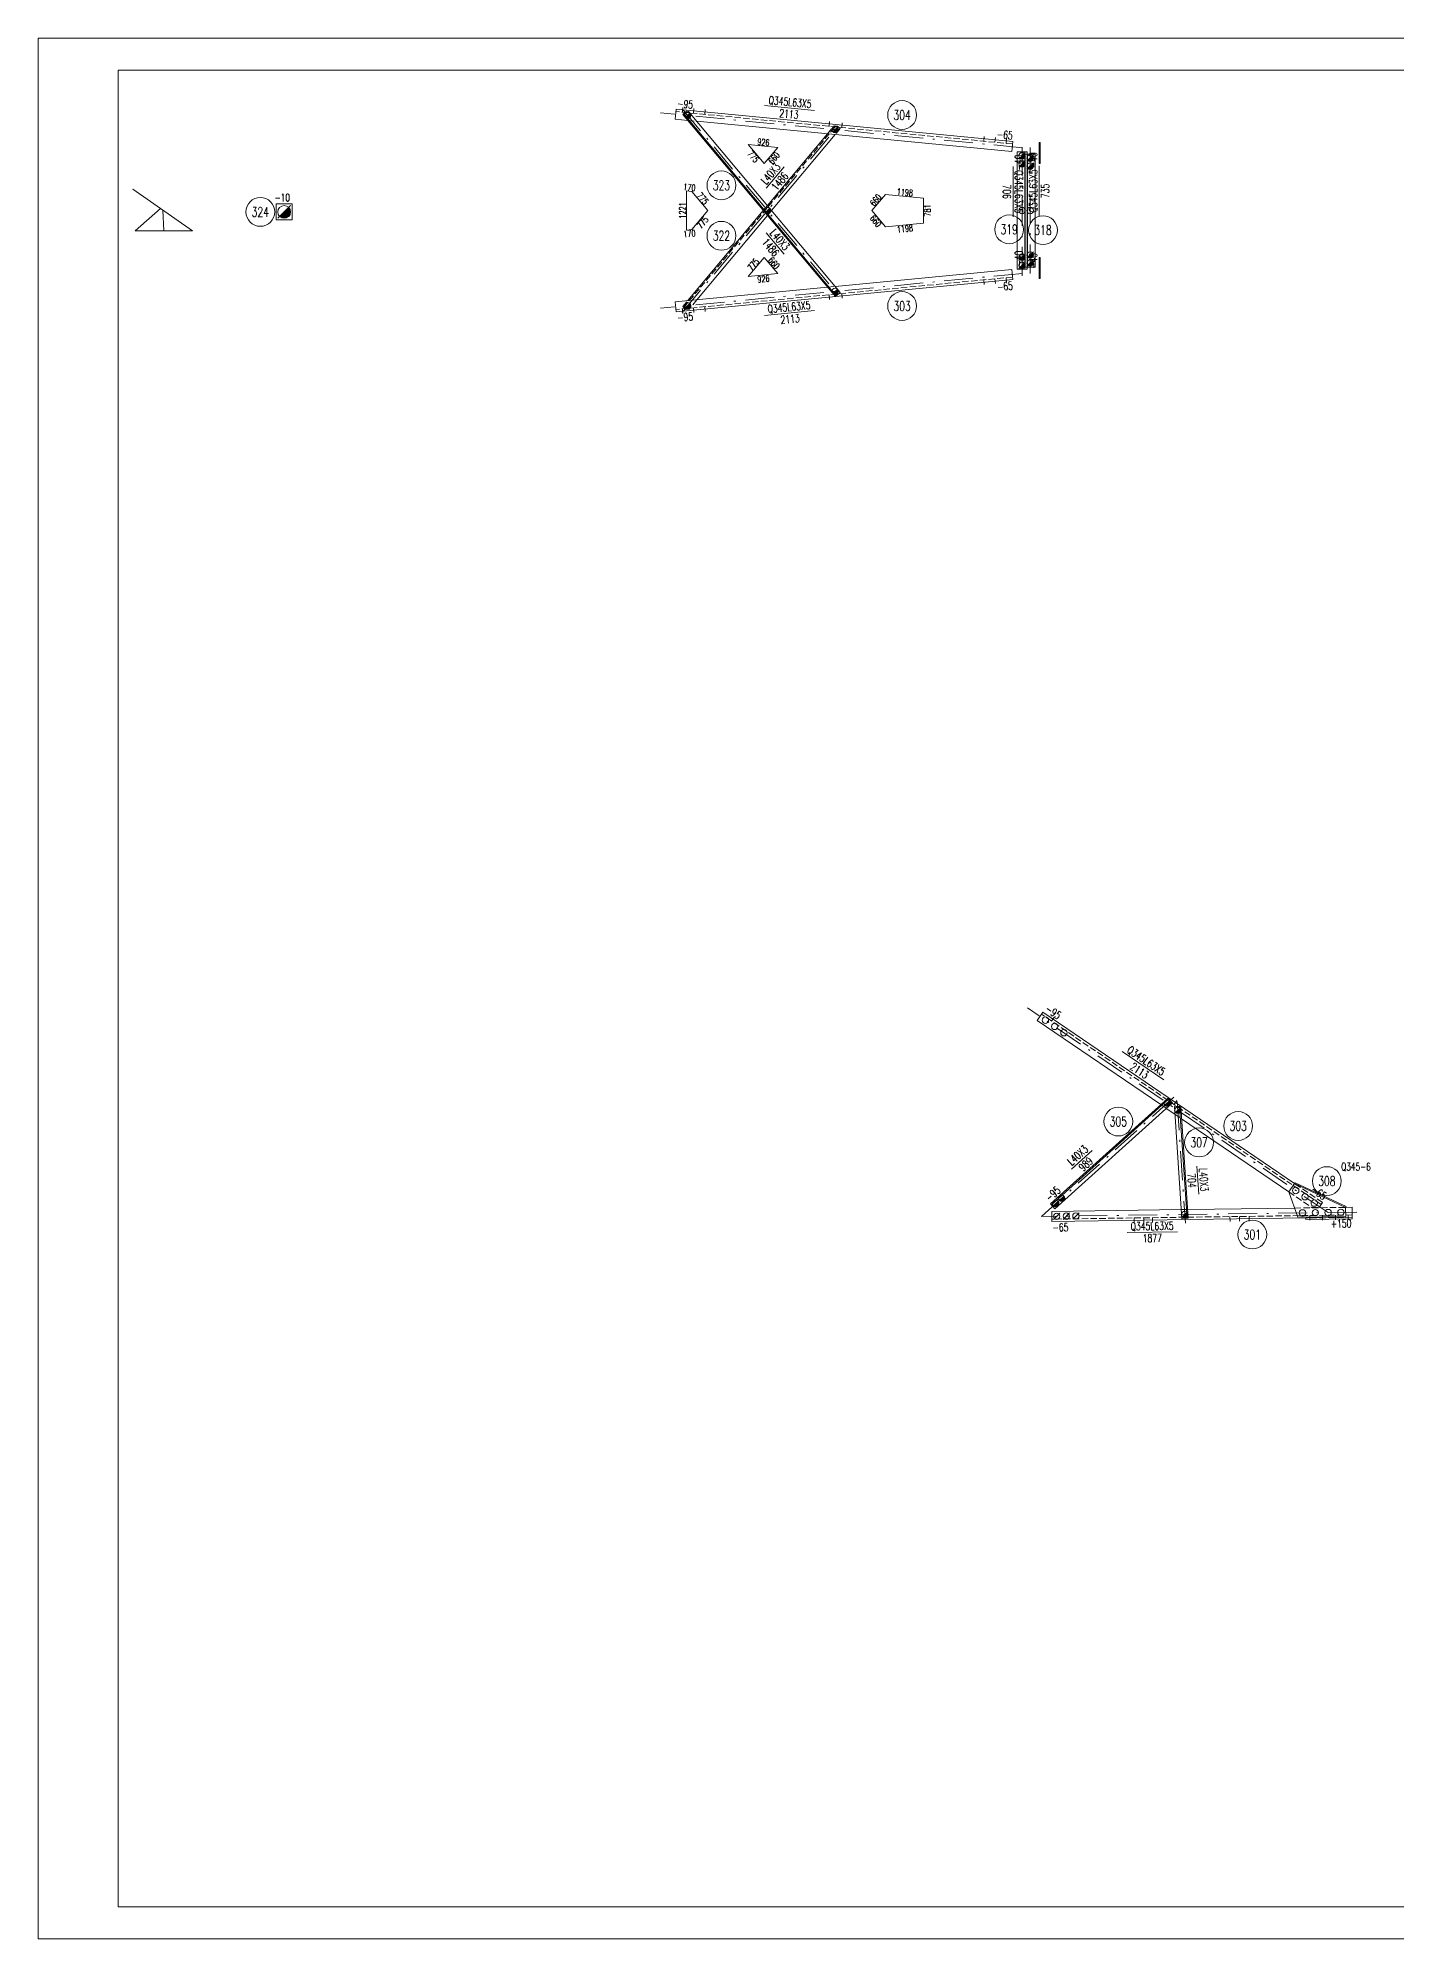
# Model space of a CAD drawing. Extents: x 0 to 841, y 0 to 5426.
# Drawn here: x 0 to 425, y 3020 to 3614 of the extents above; entities that cross this region are included whole.
import ezdxf
from ezdxf.enums import TextEntityAlignment as Align

# ---------------------------------------------------------------- set-up
doc = ezdxf.new("R2010")
doc.units = 0
doc.header["$MEASUREMENT"] = 0
doc.linetypes.add('Dash', pattern=[2.75, 2, -0.75])
doc.linetypes.add('DashDot', pattern=[15.6, 9, -3, 0.6, -3])
doc.layers.get('0').update_dxf_attribs({"linetype": 'CONTINUOUS', "lineweight": 25})
doc.styles.get("Standard").update_dxf_attribs({"font": 'simplex.shx', "width": 0.7, "height": 3, "bigfont": 'gbhzfs.shx'})

# ---------------------------------------------------------------- blocks, each defined once
blk = doc.blocks.new('M16X40S')
at = {"color": 3, "linetype": 'Continuous', "lineweight": 13}
blk.add_line((-0.707, -0.707), (0.707, 0.707), dxfattribs=at)
blk.add_circle((0, 0), 1, dxfattribs=at)
for radius in [0.9, 0.8, 0.7, 0.6, 0.5, 0.4, 0.3, 0.2, 0.1]:
    blk.add_arc((0, 0), radius, 225, 45, dxfattribs=at)
blk = doc.blocks.new('M20X55S')
at = {"color": 3, "linetype": 'Continuous', "lineweight": 13}
blk.add_line((-1, -1), (1, 1), dxfattribs=at)
blk.add_circle((0, 0), 1, dxfattribs=at)
blk = doc.blocks.new('M20X45S')
at = {"color": 3, "linetype": 'Continuous', "lineweight": 13}
blk.add_circle((0, 0), 1, dxfattribs=at)
blk = doc.blocks.new('M16X50S')
at = {"color": 3, "linetype": 'Continuous', "lineweight": 13}
blk.add_line((-1, -1), (1, 1), dxfattribs=at)
blk.add_circle((0, 0), 1, dxfattribs=at)
for radius in [0.9, 0.8, 0.7, 0.6, 0.5, 0.4, 0.3, 0.2, 0.1]:
    blk.add_arc((0, 0), radius, 225, 45, dxfattribs=at)
blk = doc.blocks.new('DefaultBolt')
at = {"color": 3, "linetype": 'Continuous', "lineweight": 13}
for p, q in [((-0.1, -0.1), (0.1, 0.1)), ((0.1, -0.1), (-0.1, 0.1))]:
    blk.add_line(p, q, dxfattribs=at)
blk.add_circle((0, 0), 1, dxfattribs=at)

msp = doc.modelspace()

# ---------------------------------------------------------------- linework, layer by layer
at = {"color": 7, "linetype": 'Continuous', "lineweight": 18}
for p, q in [((0, 3614), (841, 3614)), ((0, 3020), (0, 3614)), ((25, 3604), (831, 3604)), ((25, 3030), (25, 3604)), ((25, 3030), (831, 3030)), ((0, 3020), (841, 3020))]:
    msp.add_line(p, q, dxfattribs=at)
at = {"color": 2, "linetype": 'DashDot', "lineweight": 0}
for p, q in [((307.6, 3579.73), (194.51, 3590.62)), ((201.21, 3591.91), (250.83, 3532.71)), ((201.21, 3528.27), (250.83, 3587.47)), ((307.43, 3539.74), (307.43, 3580.44)), ((309.96, 3540.44), (309.96, 3579.74)), ((307.6, 3540.45), (194.51, 3529.56)), ((403.06, 3246.99), (309.15, 3310.91)), ((354.84, 3283.05), (313.51, 3245.76)), ((355.92, 3281.7), (358.47, 3243.63)), ((412.06, 3247.12), (313.51, 3245.76))]:
    msp.add_line(p, q, dxfattribs=at)
at = {"color": 1, "linetype": 'Dash', "lineweight": 0}
for p, q in [((304.44, 3580.89), (199.32, 3591.01)), ((202.98, 3588.25), (205.81, 3587.98)), ((201.71, 3529.8), (249.22, 3586.49)), ((246.65, 3584.04), (248.75, 3586.55)), ((248.75, 3586.55), (249.75, 3586.42)), ((250.63, 3585.68), (249.06, 3583.81)), ((249.75, 3586.42), (250.63, 3585.68)), ((226.58, 3560.09), (227.88, 3561.65)), ((229.19, 3560.09), (227.88, 3558.53)), ((304.44, 3539.3), (199.32, 3529.17)), ((246.65, 3536.14), (249.06, 3536.37)), ((201.41, 3530.06), (202.98, 3531.93)), ((202.4, 3529.22), (201.41, 3530.06)), ((203.39, 3529.31), (202.4, 3529.22)), ((205.81, 3532.21), (203.39, 3529.31)), ((400.86, 3249.52), (313.55, 3308.94)), ((350.76, 3280.71), (352.46, 3279.55)), ((355.19, 3277.7), (357.29, 3276.27)), ((401.28, 3250.14), (392.6, 3256.05)), ((390.82, 3253.45), (398.02, 3248.55)), ((400.21, 3248.57), (401.28, 3250.14)), ((410.57, 3246.25), (316.78, 3244.95)), ((357.18, 3247.91), (359.19, 3247.94)), ((392.58, 3248.4), (408.54, 3248.62)), ((410.58, 3245.5), (396.1, 3245.3)), ((398.02, 3248.55), (400.21, 3248.57))]:
    msp.add_line(p, q, dxfattribs=at)
at = {"color": 7, "linetype": 'Continuous', "lineweight": 0}
for p, q in [((201.71, 3590.38), (249.41, 3533.47)), ((308.28, 3541.74), (308.28, 3578.44)), ((309.11, 3542.44), (309.11, 3577.74)), ((48.27, 3553.74), (29.67, 3566.79)), ((38.31, 3560.72), (30.35, 3553.75)), ((38.97, 3560.26), (39.31, 3553.74)), ((48.27, 3553.74), (30.35, 3553.75)), ((353.32, 3282.49), (316.64, 3249.38)), ((356.62, 3280.24), (358.97, 3245.17))]:
    msp.add_line(p, q, dxfattribs=at)
at = {"color": 7, "linetype": 'Continuous', "lineweight": 13}
for p, q in [((242.63, 3591.36), (226.96, 3592.87)), ((227.52, 3567.05), (233.14, 3573.76)), ((304.61, 3558.1), (304.61, 3573.85)), ((312.78, 3558.33), (312.78, 3574.08)), ((227.52, 3553.13), (233.14, 3546.42)), ((242.63, 3528.82), (226.96, 3527.31)), ((351.69, 3288.43), (338.67, 3297.29)), ((329.33, 3266.43), (322.84, 3260.57)), ((362.04, 3261.5), (362.62, 3252.77)), ((355.98, 3240.99), (340.23, 3240.78))]:
    msp.add_line(p, q, dxfattribs=at)
at = {"color": 1, "linetype": 'Continuous', "lineweight": 0}
for p, q in [((221.91, 3580.7), (226.89, 3574.76)), ((231.12, 3579.81), (221.91, 3580.7)), ((226.89, 3574.76), (231.12, 3579.81)), ((204.25, 3566.03), (202.56, 3566.2)), ((202.56, 3566.2), (202.56, 3553.98)), ((209.23, 3560.09), (204.25, 3566.03)), ((264.76, 3565.15), (260.52, 3560.09)), ((276.68, 3564), (264.76, 3565.15)), ((204.25, 3554.15), (209.23, 3560.09)), ((260.52, 3560.09), (264.76, 3555.04)), ((276.68, 3556.18), (276.68, 3564)), ((202.56, 3553.98), (204.25, 3554.15)), ((264.76, 3555.04), (276.68, 3556.18)), ((226.89, 3545.43), (221.91, 3539.48)), ((221.91, 3539.48), (231.12, 3540.37)), ((231.12, 3540.37), (226.89, 3545.43))]:
    msp.add_line(p, q, dxfattribs=at)
at = {"color": 7, "linetype": 'Continuous', "lineweight": 0}
for points in [[(199.4, 3591.76), (199.09, 3588.62)], [(199.09, 3588.62), (202.98, 3588.25)], [(304.52, 3581.63), (199.4, 3591.76)], [(202.59, 3591.12), (201.41, 3590.12)], [(201.41, 3590.12), (249.1, 3533.21)], [(203.26, 3591.02), (202.59, 3591.12)], [(250.63, 3534.5), (203.26, 3591.02)], [(205.81, 3587.98), (304.21, 3578.5)], [(227.88, 3561.65), (246.65, 3584.04)], [(249.06, 3583.81), (229.19, 3560.09)], [(304.21, 3578.5), (304.52, 3581.63)], [(309.03, 3578.44), (305.88, 3578.44)], [(305.88, 3578.44), (305.88, 3541.74)], [(308.36, 3542.44), (308.36, 3577.74)], [(308.36, 3577.74), (311.51, 3577.74)], [(309.03, 3541.74), (309.03, 3578.44)], [(311.51, 3577.74), (311.51, 3542.44)], [(312.8, 3581.34), (312.8, 3574.76)], [(313.08, 3581.34), (312.8, 3581.34)], [(313.08, 3574.76), (313.08, 3581.34)], [(312.8, 3574.76), (313.08, 3574.76)], [(79.4, 3562.16), (74.4, 3562.16)], [(74.4, 3562.16), (74.4, 3557.16)], [(79.4, 3557.16), (79.4, 3562.16)], [(202.98, 3531.93), (226.58, 3560.09)], [(227.88, 3558.53), (205.81, 3532.21)], [(74.4, 3557.16), (79.4, 3557.16)], [(249.06, 3536.37), (304.21, 3541.68)], [(304.21, 3541.68), (304.52, 3538.55)], [(305.88, 3541.74), (309.03, 3541.74)], [(311.51, 3542.44), (308.36, 3542.44)], [(312.8, 3538.84), (312.8, 3545.43)], [(312.8, 3545.43), (313.08, 3545.43)], [(313.08, 3545.43), (313.08, 3538.84)], [(199.09, 3531.56), (246.65, 3536.14)], [(304.52, 3538.55), (199.4, 3528.42)], [(249.1, 3533.21), (250.63, 3534.5)], [(313.08, 3538.84), (312.8, 3538.84)], [(199.4, 3528.42), (199.09, 3531.56)], [(313.97, 3309.56), (312.2, 3306.96)], [(392.6, 3256.05), (313.97, 3309.56)], [(312.2, 3306.96), (350.76, 3280.71)], [(353.06, 3282.78), (316.37, 3249.68)], [(317.71, 3248.2), (354.4, 3281.3)], [(352.46, 3279.55), (355.19, 3277.7)], [(354.4, 3281.3), (353.06, 3282.78)], [(355.02, 3280.13), (357.02, 3280.27)], [(357.37, 3245.06), (355.02, 3280.13)], [(357.02, 3280.27), (359.37, 3245.19)], [(357.29, 3276.27), (390.82, 3253.45)], [(392.6, 3256.05), (390.82, 3253.45)], [(392.72, 3256.32), (392.6, 3256.05)], [(408.54, 3248.62), (392.6, 3256.05)], [(392.6, 3256.05), (408.54, 3248.62)], [(408.67, 3248.89), (392.72, 3256.32)], [(316.37, 3249.68), (317.71, 3248.2)], [(390.82, 3253.45), (393.58, 3245.51)], [(316.74, 3247.35), (357.18, 3247.91)], [(316.79, 3244.2), (316.74, 3247.35)], [(396.1, 3245.3), (316.79, 3244.2)], [(359.37, 3245.19), (357.37, 3245.06)], [(359.19, 3247.94), (392.58, 3248.4)], [(393.58, 3245.51), (408.58, 3245.72)], [(396.1, 3245.3), (410.59, 3245.5)], [(396.1, 3244.8), (396.1, 3245.3)], [(410.6, 3245), (396.1, 3244.8)], [(408.54, 3248.62), (408.67, 3248.89)], [(408.54, 3248.62), (410.54, 3248.65)], [(408.58, 3245.72), (408.54, 3248.62)], [(410.54, 3248.65), (410.58, 3245.5)], [(410.59, 3245.5), (410.6, 3245)]]:
    msp.add_lwpolyline(points, dxfattribs=at)
at = {"color": 3, "linetype": 'Continuous', "lineweight": 20}
for points in [[(201.46, 3592.31), (201.31, 3590.82)], [(204.94, 3591.98), (204.8, 3590.48)], [(208.43, 3591.64), (208.28, 3590.15)], [(247.3, 3587.9), (247.16, 3586.4)], [(251.28, 3587.51), (251.14, 3586.02)], [(295.63, 3583.24), (295.48, 3581.75)], [(299.11, 3582.91), (298.97, 3581.41)], [(302.6, 3582.57), (302.45, 3581.08)], [(295.63, 3536.94), (295.48, 3538.43)], [(299.11, 3537.28), (298.97, 3538.77)], [(302.6, 3537.61), (302.45, 3539.1)], [(201.46, 3527.87), (201.31, 3529.36)], [(204.94, 3528.2), (204.8, 3529.7)], [(208.43, 3528.54), (208.28, 3530.03)], [(247.3, 3532.28), (247.16, 3533.78)], [(251.28, 3532.67), (251.14, 3534.16)], [(317.49, 3308.07), (316.65, 3306.83)], [(355.77, 3282.02), (354.93, 3280.78)], [(342.48, 3243.81), (342.46, 3245.31)], [(345.48, 3243.85), (345.46, 3245.35)], [(348.23, 3243.89), (348.21, 3245.39)], [(372.42, 3244.22), (372.4, 3245.72)], [(375.42, 3244.26), (375.4, 3245.76)], [(378.42, 3244.3), (378.4, 3245.8)], [(397.36, 3244.56), (397.33, 3246.06)], [(401.35, 3244.62), (401.33, 3246.12)], [(405.35, 3244.67), (405.33, 3246.17)], [(409.35, 3244.73), (409.33, 3246.23)]]:
    msp.add_lwpolyline(points, dxfattribs=at)
at = {"color": 7, "linetype": 'Continuous', "lineweight": 13}
for centre in [(269.95, 3589.94), (213.51, 3567.97), (69.45, 3559.66), (303.41, 3554.21), (313.98, 3553.97), (213.51, 3552.21), (269.95, 3530.25), (337.51, 3275.42), (362.74, 3268.91), (374.96, 3274.04), (402.66, 3256.82), (379.39, 3240.12)]:
    msp.add_circle(centre, 4.5, dxfattribs=at)
at = {"color": 3, "linetype": 'Continuous', "lineweight": 13}
for centre in [(29.67, 3566.79), (38.31, 3560.72), (38.97, 3560.26), (30.35, 3553.75), (30.35, 3553.75), (39.31, 3553.74), (48.27, 3553.74), (48.27, 3553.74)]:
    msp.add_circle(centre, 0.01, dxfattribs=at)

# ---------------------------------------------------------------- block references
for name, p in [('M16X40S', (202.97, 3589.81)), ('M16X40S', (249.06, 3585.37)), ('M16X50S', (307.43, 3577.19)), ('M16X50S', (309.96, 3576.49)), ('M16X50S', (307.43, 3574.69)), ('M16X50S', (309.96, 3573.99)), ('M16X40S', (227.88, 3560.09)), ('DefaultBolt', (307.43, 3560.09)), ('DefaultBolt', (309.96, 3560.09)), ('M16X50S', (307.43, 3545.49)), ('M16X50S', (309.96, 3546.19)), ('M16X50S', (307.43, 3542.99)), ('M16X50S', (309.96, 3543.69)), ('M16X40S', (249.06, 3534.82)), ('M16X40S', (202.97, 3530.38)), ('M20X45S', (314.73, 3307.11)), ('M20X45S', (317.62, 3305.15)), ('M20X45S', (320.51, 3303.18)), ('M16X40S', (352.8, 3281.2)), ('M16X40S', (356.1, 3278.95)), ('M16X40S', (317.97, 3249.78)), ('M16X40S', (319.82, 3251.45)), ('M20X45S', (392.94, 3253.88)), ('M20X45S', (395.83, 3251.92)), ('M20X45S', (398.72, 3249.95)), ('M20X55S', (318.26, 3245.82)), ('M20X55S', (321.26, 3245.86)), ('M20X55S', (324.26, 3245.91)), ('M16X40S', (358.29, 3246.38)), ('M20X45S', (395.06, 3246.88)), ('M20X45S', (399.06, 3246.94)), ('M20X45S', (403.06, 3246.99)), ('M20X45S', (407.06, 3247.05))]:
    msp.add_blockref(name, p, dxfattribs=at)
at = {"color": 3, "linetype": 'Continuous', "lineweight": 13, "xscale": 1.999999999999886, "yscale": 1.999999999999886, "zscale": 1.999999999999886}
msp.add_blockref('M16X50S', (76.9, 3559.66), dxfattribs=at)

# ---------------------------------------------------------------- texts
at = {"color": 7, "linetype": 'Continuous', "lineweight": 13, "width": 0.7}
for s, rotation, p in [('-95', 354.49788, (202.19, 3593.37)), ('Q345L63X5', 354.49788, (234.97, 3593.98)), ('2113', 354.49788, (234.62, 3590.25)), ('-65', 354.49788, (302.08, 3583.75)), ('-40', 90, (306.48, 3575.11)), ('-40', 90, (310.9, 3575.82)), ('L40X3', 50.03247, (228.89, 3571.61)), ('1486', 50.03247, (231.77, 3569.2)), ('Q345L63X5', 270, (306.48, 3565.97)), ('Q345L63X5', 90, (310.9, 3566.21)), ('706', 270, (302.73, 3565.97)), ('735', 90, (314.65, 3566.21)), ('L40X3', 309.96753, (231.77, 3550.98)), ('1486', 309.96753, (228.89, 3548.57)), ('-40', 90, (306.48, 3545.07)), ('-40', 90, (310.9, 3544.36)), ('-65', 5.50212, (302.08, 3536.43)), ('Q345L63X5', 5.50212, (234.62, 3529.93)), ('-95', 5.50212, (202.19, 3526.81)), ('2113', 5.50212, (234.97, 3526.2)), ('-95', 325.76092, (317.2, 3309.64)), ('Q345L63X5', 325.76092, (346.24, 3294.41)), ('2113', 325.76092, (344.13, 3291.31)), ('L40X3', 42.05941, (324.83, 3264.89)), ('989', 42.05941, (327.34, 3262.11)), ('-95', 42.05941, (317.06, 3252.83)), ('704', 273.83597, (360.46, 3257.01)), ('L40X3', 273.83597, (364.2, 3257.26)), ('-65', 325.76092, (400.16, 3253.17)), ('-65', 0.7896, (319.44, 3242.36)), ('Q345L63X5', 0.7896, (348.08, 3242.76)), ('+150', 0.7896, (407.11, 3243.57)), ('1877', 0.7896, (348.13, 3239.01))]:
    msp.add_text(s, height=2.5, rotation=rotation, dxfattribs=at).set_placement(p, align=Align.MIDDLE_CENTER)
for s, p in [('304', (269.95, 3589.94)), ('323', (213.51, 3567.97)), ('324', (69.45, 3559.66)), ('322', (213.51, 3552.21)), ('319', (303.41, 3554.21)), ('318', (313.98, 3553.97)), ('303', (269.95, 3530.25)), ('305', (337.51, 3275.42)), ('303', (374.96, 3274.04)), ('307', (362.74, 3268.91)), ('308', (402.66, 3256.82)), ('301', (379.39, 3240.12))]:
    msp.add_text(s, height=3, dxfattribs=at).set_placement(p, align=Align.MIDDLE_CENTER)
at = {"color": 7, "linetype": 'Continuous', "lineweight": 20, "width": 0.7}
for s, rotation, p in [('926', 354.49788, (226.63, 3581.45)), ('775', 309.96753, (223.48, 3576.96)), ('660', 50.03247, (229.93, 3576.51)), ('170', 354.49788, (203.52, 3567.31)), ('775', 309.96753, (207.66, 3563.83)), ('660', 50.03247, (261.72, 3563.39)), ('1198', 354.49788, (270.83, 3565.77)), ('1221', 90, (201.36, 3560.09)), ('775', 50.03247, (207.66, 3556.35)), ('660', 309.96753, (261.72, 3556.79)), ('781', 90, (277.88, 3560.09)), ('170', 5.50212, (203.52, 3552.87)), ('1198', 5.50212, (270.83, 3554.42)), ('775', 50.03247, (223.48, 3543.23)), ('660', 309.96753, (229.93, 3543.67)), ('926', 5.50212, (226.63, 3538.73))]:
    msp.add_text(s, height=2, rotation=rotation, dxfattribs=at).set_placement(p, align=Align.MIDDLE_CENTER)
at = {"color": 7, "linetype": 'Continuous', "lineweight": 13, "width": 0.7}
for s, p in [('-10', (73.95, 3564.16)), ('Q345-6', (407.16, 3261.32))]:
    msp.add_text(s, height=2.4, dxfattribs=at).set_placement(p, align=Align.MIDDLE_LEFT)

doc.saveas('drawing.dxf')
